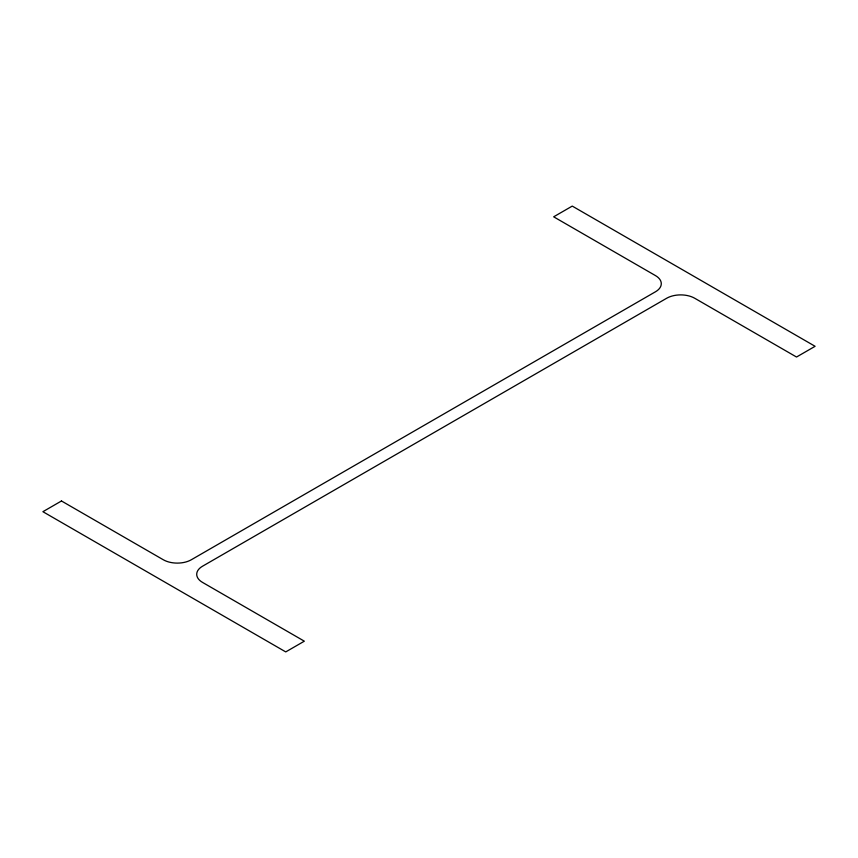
<?xml version="1.0" encoding="UTF-8"?>
<svg xmlns="http://www.w3.org/2000/svg" width="858" height="858" viewBox="0 0 858 858"><rect width="100%" height="100%" fill="white"/><g stroke="black" fill="none" stroke-linecap="round" stroke-linejoin="round"><path stroke-width="1.29" d="M61.476 500.975L42.9 511.7L285.746 651.908L304.333 641.183L202.52 582.4A19.809 11.433 0 0 1 202.52 566.226L666.687 298.241A19.809 11.433 0 0 1 694.701 298.241L796.524 357.025L815.1 346.3L572.254 206.092L553.667 216.817L655.48 275.6A19.809 11.433 0 0 1 655.48 291.774L191.313 559.759A19.809 11.433 0 0 1 163.299 559.759L61.476 500.975"/></g></svg>
